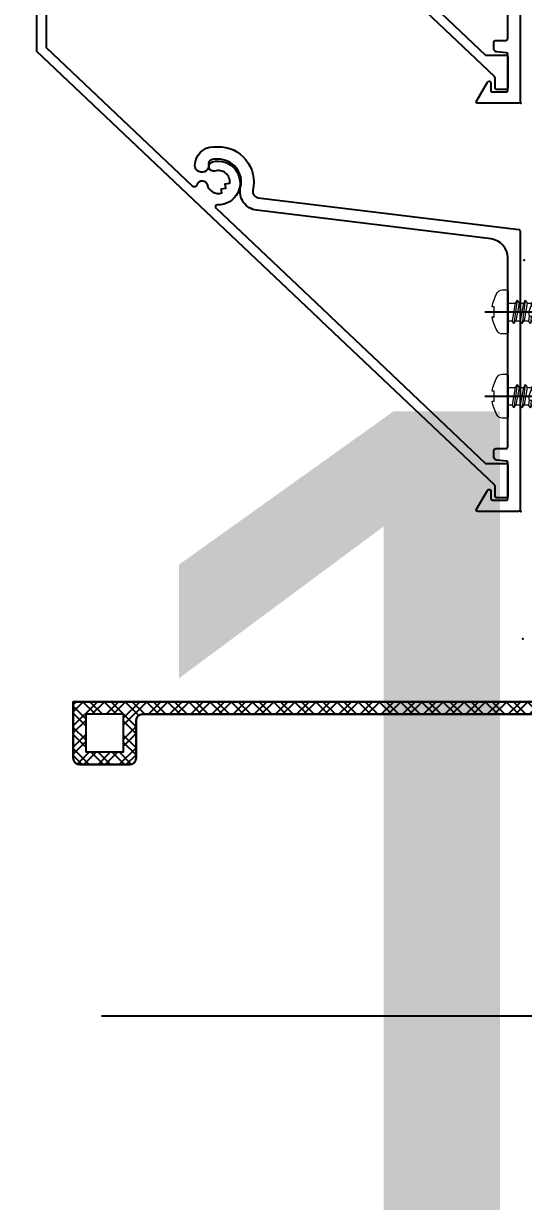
# Model space of a CAD drawing. Header units: millimetres. Extents: x 663313 to 1226001, y 1431724 to 1620898.
# Drawn here: x 764084 to 764163.5, y 1520130.2 to 1520317.8 of the extents above; entities that cross this region are included whole.
import ezdxf

# ---------------------------------------------------------------- set-up
doc = ezdxf.new("R2010")
doc.units = ezdxf.units.MM
doc.linetypes.add('CENTER', pattern=[50.800000000000004, 31.75, -6.35, 6.35, -6.35])
for name, color, linetype in [('010 - ASPG_ACCESSORIES_MAIN_COLOR_1', 7, 'Continuous'), ('010 - ASPG_EXTR_MAIN_COLOR_2', 7, 'Continuous'), ('010 - ASPG_FRAMING_CUT_COLOR_4', 7, 'Continuous'), ('010 - ASPG_FRAMING_HATCH_', 7, 'Continuous'), ('010 - ASPG_FRAMING_SUB_COLOR_2', 7, 'Continuous'), ('Center Line', 7, 'CENTER'), ('CVA044__', 7, 'Continuous'), ('DIM', 7, 'Continuous')]:
    doc.layers.add(name, color=color, linetype=linetype)
for name, color, linetype, plot in [('010 - ASPG_EXTR_DEF_SUB', 7, 'Continuous', False), ('010 - ASPG_FASTERN_DEF_SUB', 7, 'Continuous', False), ('010 - ASPG_FRAMING_DEF_SUB', 7, 'Continuous', False)]:
    doc.layers.add(name, color=color, linetype=linetype, plot=plot)
doc.layers.add('SCREW', color=7, linetype='Continuous', lineweight=5)
doc.styles.add('Arial', font='arial.ttf')
pattern_1 = [(270, (1257419.243240032, -520041.6224064054), (0.6549599250656583, -1.134423872092541), [0.7562825813950264, -1.512565162790053]), (29.99999999999978, (1257419.243240032, -520041.6224064054), (0.6549599293588203, 1.134423869613882), [0.7562825813950259, -1.512565162790052]), (329.9999999999998, (1257419.243240032, -520041.6224064054), (1.309919854424478, -2.478657937293614e-09), [-1.512565162790051, 0.7562825813950254])]
pattern_2 = [(314.9999999999999, (1257419.492862033, -520021.6224064054), (1.336931354494228, 1.336931354494224), []), (44.99999999999984, (1257419.492862033, -520021.6224064054), (-1.336931354494223, 1.336931354494228), [])]
pattern_3 = [(270, (1257419.442484036, -520043.9224064054), (0.6549599250656583, -1.134423872092541), [0.7562825813950264, -1.512565162790053]), (29.99999999999978, (1257419.442484036, -520043.9224064054), (0.6549599293588203, 1.134423869613882), [0.7562825813950259, -1.512565162790052]), (329.9999999999998, (1257419.442484036, -520043.9224064054), (1.309919854424478, -2.478657937293614e-09), [-1.512565162790051, 0.7562825813950254])]
pattern_4 = [(314.9999999999999, (1257419.192862035, -520023.9224064054), (1.336931354494228, 1.336931354494224), []), (44.99999999999984, (1257419.192862035, -520023.9224064054), (-1.336931354494223, 1.336931354494228), [])]

# ---------------------------------------------------------------- blocks, each defined once
blk = doc.blocks.new('W-1-PP18-ST_ENT4_REV00_20260531-225334_LOPF_PL')
at = {"layer": 'CVA044__', "color": 7, "insert": (16075.02675766184, -1845.843894004822), "char_height": 149.9999999998653, "attachment_point": 5, "style": 'Arial', "bg_fill": 3, "box_fill_scale": 1.1, "bg_fill_color": 256, "bg_fill_true_color": 13158600, "bg_fill_transparency": 0}
blk.add_mtext('\\A1;C31', dxfattribs=at)
blk = doc.blocks.new('*U6174')
at = {"layer": '010 - ASPG_FRAMING_HATCH_', "transparency": 33554585}
h = blk.add_hatch(dxfattribs=at)
h.set_pattern_fill('ANSI32', scale=0.25)
h.set_pattern_definition([(45, (0, 0), (-1.683798022700467, 1.683798022700467), []), (45, (1.1225325, 0), (-1.683798022700467, 1.683798022700467), [])])
edge = h.paths.add_edge_path()
edge.add_line((2.000000000009768, -50.0000000001819), (2.000000000009536, -75.00000000027285))
edge.add_line((2.000000000009536, -75.00000000027285), (-1.376676550535194e-14, -75.00000000027285))
edge.add_line((-1.377727649045784e-14, -75.00000000027285), (2.183725214694612e-13, -49.00000000020555))
edge.add_arc((0.9999999999907824, -49.00000000021976), 0.999999999990564, 89.99999999918577, 179.9999999991858, ccw=False)
edge.add_line((1.000000000004993, -48.00000000022919), (62.99999999987471, -48.00000000022955))
edge.add_arc((62.99999999988892, -47.00000000023898), 0.999999999990564, 269.9999999991858, 359.9999999991858)
edge.add_line((63.99999999987948, -47.00000000025319), (63.99999999987995, 47.00000000025248))
edge.add_arc((62.99999999988939, 47.00000000023827), 0.999999999990564, 8.142219984623432e-10, 90.00000000081424)
edge.add_line((62.99999999987518, 48.00000000022884), (1.000000000005464, 48.00000000022919))
edge.add_arc((0.9999999999912551, 49.00000000021976), 0.999999999990564, 180.0000000008142, 270.0000000008142, ccw=False)
edge.add_line((6.91122180303467e-13, 49.00000000020555), (9.232719782633861e-13, 75.00000000027285))
edge.add_line((9.232719782633861e-13, 75.00000000027285), (2.000000000010473, 75.00000000027285))
edge.add_line((2.000000000010473, 75.00000000027285), (2.000000000010241, 50.0000000001819))
edge.add_line((2.000000000010241, 50.0000000001819), (140.9999999998781, 50.00000000018107))
edge.add_line((140.9999999998781, 50.00000000018107), (140.9999999998781, 41.00000000016652))
edge.add_arc((139.9999999998876, 41.00000000018073), 0.999999999990564, 269.9999999991858, 359.9999999991858, ccw=False)
edge.add_line((139.9999999998734, 40.00000000019017), (131.999999999892, 40.00000000019029))
edge.add_arc((131.9999999998778, 41.00000000018085), 0.999999999990564, 180.0000000008142, 270.0000000008142, ccw=False)
edge.add_line((130.9999999998872, 41.00000000016664), (130.9999999998872, 47.00000000025214))
edge.add_arc((129.9999999998967, 47.00000000023793), 0.999999999990564, 8.142219984623432e-10, 90.00000000081424)
edge.add_line((129.9999999998824, 48.00000000022849), (66.99999999989429, 48.00000000022884))
edge.add_arc((66.99999999988007, 47.00000000023827), 0.999999999990564, 89.99999999918577, 179.9999999991858)
edge.add_line((65.99999999988951, 47.00000000025248), (65.99999999988903, -47.00000000025319))
edge.add_arc((66.99999999987959, -47.00000000023898), 0.999999999990564, 180.0000000008142, 270.0000000008142)
edge.add_line((66.9999999998938, -48.00000000022955), (129.9999999998819, -48.0000000002299))
edge.add_arc((129.9999999998961, -47.00000000023933), 0.999999999990564, 269.9999999991858, 359.9999999991858)
edge.add_line((130.9999999998867, -47.00000000025354), (130.9999999998868, -41.00000000357866))
edge.add_arc((131.9999999998773, -41.00000000359287), 0.999999999990564, 89.99999999918577, 179.9999999991858, ccw=False)
edge.add_line((131.9999999998915, -40.0000000036023), (139.9999999998729, -40.00000000360242))
edge.add_arc((139.9999999998871, -41.00000000359299), 0.999999999990564, 8.14225131762214e-10, 90.00000000081423, ccw=False)
edge.add_line((140.9999999998777, -41.00000000357878), (140.9999999998776, -50.00000000632181))
edge.add_line((140.9999999998776, -50.00000000632181), (2.000000000009777, -50.0000000001819))
h.paths.add_polyline_path([(138.9999999998686, 48.00000000022837), (138.9999999998686, 42.00000000355348), (132.9999999998968, 42.0000000035536), (132.9999999998968, 48.00000000022849)], flags=16)
h.paths.add_polyline_path([(138.999999999868, -48.00000000023002), (138.9999999998681, -42.00000000355513), (132.9999999998963, -42.00000000355501), (132.9999999998962, -48.00000000023001)], flags=16)
at = {"layer": '010 - ASPG_FRAMING_HATCH_'}
h = blk.add_hatch(dxfattribs=at)
h.set_pattern_fill('ANSI37', scale=0.5954980955866349, angle=-90.00000000000001)
h.set_pattern_definition(pattern_2)
edge = h.paths.add_edge_path()
edge.add_ellipse((57.77220869647454, 55.00000000111321), major_axis=(-3.509070088518285e-14, -4.999999999272404), ratio=0.6444816938462435, start_angle=0, end_angle=180)
edge.add_line((57.77220869647455, 60.00000000018189), (61.99999999977764, 60.00000000018189))
edge.add_arc((61.99999999977037, 60.30000000023573), 0.3000000000538421, -89.99999999861039, -1.389609784768862e-09)
edge.add_line((62.29999999982421, 60.30000000022845), (62.29999999982421, 61.00000000018188))
edge.add_line((62.29999999982421, 61.00000000018188), (61.79999999982421, 61.50000000041472))
edge.add_line((61.79999999982421, 61.50000000041472), (62.29999999982421, 62.00000000018188))
edge.add_line((62.29999999982421, 62.00000000018188), (61.79999999982421, 62.50000000041472))
edge.add_line((61.79999999982421, 62.50000000041472), (62.29999999982421, 63.00000000018188))
edge.add_line((62.29999999982421, 63.00000000018188), (61.79999999982421, 63.50000000018188))
edge.add_line((61.79999999982421, 63.50000000018188), (62.29999999982421, 64.00000000018188))
edge.add_line((62.29999999982421, 64.00000000018188), (62.29999999982421, 65.00000000018188))
edge.add_line((62.29999999982421, 65.00000000018188), (63.29999999970779, 65.00000000018188))
edge.add_line((63.29999999970779, 65.00000000018188), (63.79999999970779, 65.50000000018188))
edge.add_line((63.79999999970779, 65.50000000018188), (64.2999999997078, 65.00000000018188))
edge.add_line((64.2999999997078, 65.00000000018188), (64.7999999997078, 65.50000000018188))
edge.add_line((64.7999999997078, 65.50000000018188), (65.2999999997078, 65.00000000018188))
edge.add_line((65.2999999997078, 65.00000000018188), (65.7999999997078, 65.50000000018188))
edge.add_line((65.7999999997078, 65.50000000018188), (66.29999999982421, 65.00000000018188))
edge.add_line((66.29999999982421, 65.00000000018188), (66.99999999977764, 65.00000000018188))
edge.add_arc((66.99999999974126, 65.30000000014842), 0.2999999999665306, -89.99999999305199, 1.528565674358258e-08)
edge.add_line((67.2999999997078, 65.30000000022845), (67.30017822586116, 60.00000000018188))
edge.add_arc((77.20009572393145, 55.00000000088038), 11.09091368921486, 153.2037265686182, 206.7962734313818)
edge.add_line((67.30017822586116, 50.00000000157887), (57.77220869647455, 50.00000000157887))
h = blk.add_hatch(dxfattribs=at)
h.set_pattern_fill('ANSI37', scale=0.5954980955866349, angle=-90.00000000000001)
h.set_pattern_definition(pattern_4)
edge = h.paths.add_edge_path()
edge.add_ellipse((11.52796953010241, 55.00000000111323), major_axis=(-3.510345640540481e-14, -4.999999999272404), ratio=0.6444816938462435, start_angle=180, end_angle=360, ccw=False)
edge.add_line((11.52796953010241, 60.00000000018191), (2.00000000074399, 60.00000000018191))
edge.add_arc((-7.899917497165894, 55.00000000111323), 11.09091368915029, -26.79627343179601, 26.796273430967574, ccw=False)
edge.add_line((2.000000000715794, 50.00000000157889), (11.52796953007421, 50.00000000157889))
h = blk.add_hatch(dxfattribs=at)
h.set_pattern_fill('HONEY', scale=0.238199238234654, angle=-90.00000000000001)
h.set_pattern_definition(pattern_3)
edge = h.paths.add_edge_path()
edge.add_ellipse((11.7775915319535, 55.00000000111977), major_axis=(-3.509070088518285e-14, -4.999999999272404), ratio=0.6444816938462435, start_angle=0, end_angle=360, ccw=False)
h = blk.add_hatch(dxfattribs=at)
h.set_pattern_fill('HONEY', scale=0.238199238234654, angle=-90.00000000000001)
h.set_pattern_definition(pattern_1)
edge = h.paths.add_edge_path()
edge.add_ellipse((57.52258669462346, 55.00000000111321), major_axis=(-3.509070088518285e-14, -4.999999999272404), ratio=0.6444816938462435, start_angle=0, end_angle=360)
h = blk.add_hatch(dxfattribs=at)
h.set_pattern_fill('ANSI37', scale=0.5954980955866349, angle=-90.00000000000001)
h.set_pattern_definition(pattern_4)
edge = h.paths.add_edge_path()
edge.add_ellipse((11.52796953010241, -55.00000000111394), major_axis=(-3.510345640540481e-14, 4.999999999272404), ratio=0.6444816938462435, start_angle=0, end_angle=180)
edge.add_line((11.52796953010241, -60.00000000018262), (2.00000000074399, -60.00000000018262))
edge.add_arc((-7.899917497165894, -55.00000000111394), 11.09091368915029, 333.2037265690324, 386.796273431796)
edge.add_line((2.000000000715794, -50.0000000015796), (11.52796953007421, -50.0000000015796))
h = blk.add_hatch(dxfattribs=at)
h.set_pattern_fill('HONEY', scale=0.238199238234654, angle=-90.00000000000001)
h.set_pattern_definition(pattern_3)
edge = h.paths.add_edge_path()
edge.add_ellipse((11.7775915319535, -55.00000000112048), major_axis=(-3.509070088518285e-14, 4.999999999272404), ratio=0.6444816938462435, start_angle=0, end_angle=360)
h = blk.add_hatch(dxfattribs=at)
h.set_pattern_fill('HONEY', scale=0.238199238234654, angle=-90.00000000000001)
h.set_pattern_definition(pattern_1)
edge = h.paths.add_edge_path()
edge.add_ellipse((57.52258669462346, -55.00000000111392), major_axis=(-3.509070088518285e-14, 4.999999999272404), ratio=0.6444816938462435, start_angle=0, end_angle=360, ccw=False)
h = blk.add_hatch(dxfattribs=at)
h.set_pattern_fill('ANSI37', scale=0.5954980955866349, angle=-90.00000000000001)
h.set_pattern_definition(pattern_2)
edge = h.paths.add_edge_path()
edge.add_ellipse((57.77220869647454, -55.00000000111392), major_axis=(-3.509070088518285e-14, 4.999999999272404), ratio=0.6444816938462435, start_angle=180, end_angle=360, ccw=False)
edge.add_line((57.77220869647455, -60.0000000001826), (61.99999999977764, -60.0000000001826))
edge.add_arc((61.99999999977037, -60.30000000023644), 0.3000000000538421, 360.0000000013896, 449.9999999986104, ccw=False)
edge.add_line((62.29999999982421, -60.30000000022916), (62.29999999982421, -61.0000000001826))
edge.add_line((62.29999999982421, -61.0000000001826), (61.79999999982421, -61.50000000041543))
edge.add_line((61.79999999982421, -61.50000000041543), (62.29999999982421, -62.0000000001826))
edge.add_line((62.29999999982421, -62.0000000001826), (61.79999999982421, -62.50000000041543))
edge.add_line((61.79999999982421, -62.50000000041543), (62.29999999982421, -63.0000000001826))
edge.add_line((62.29999999982421, -63.0000000001826), (61.79999999982421, -63.5000000001826))
edge.add_line((61.79999999982421, -63.5000000001826), (62.29999999982421, -64.0000000001826))
edge.add_line((62.29999999982421, -64.0000000001826), (62.29999999982421, -65.0000000001826))
edge.add_line((62.29999999982421, -65.0000000001826), (63.29999999970779, -65.0000000001826))
edge.add_line((63.29999999970779, -65.0000000001826), (63.79999999970779, -65.5000000001826))
edge.add_line((63.79999999970779, -65.5000000001826), (64.2999999997078, -65.0000000001826))
edge.add_line((64.2999999997078, -65.0000000001826), (64.7999999997078, -65.5000000001826))
edge.add_line((64.7999999997078, -65.5000000001826), (65.2999999997078, -65.0000000001826))
edge.add_line((65.2999999997078, -65.0000000001826), (65.7999999997078, -65.5000000001826))
edge.add_line((65.7999999997078, -65.5000000001826), (66.29999999982421, -65.0000000001826))
edge.add_line((66.29999999982421, -65.0000000001826), (66.99999999977764, -65.0000000001826))
edge.add_arc((66.99999999974126, -65.30000000014913), 0.2999999999665306, 359.99999998471435, 449.999999993052, ccw=False)
edge.add_line((67.2999999997078, -65.30000000022916), (67.30017822586116, -60.0000000001826))
edge.add_arc((77.20009572393145, -55.00000000088109), 11.09091368921486, 153.2037265686182, 206.7962734313818, ccw=False)
edge.add_line((67.30017822586116, -50.00000000157958), (57.77220869647455, -50.00000000157958))
at = {"layer": '010 - ASPG_FASTERN_DEF_SUB', "color": 7}
blk.add_point((0, 0), dxfattribs=at)
at = {"layer": '010 - ASPG_FRAMING_CUT_COLOR_4', "color": 7}
blk.add_lwpolyline([(2.000000000009768, -50.0000000001819), (2.000000000009536, -75.00000000027285), (-1.377727649045784e-14, -75.00000000027285), (2.183725214694612e-13, -49.00000000020555, -0.414213562373095), (1.000000000004993, -48.00000000022919), (62.99999999987471, -48.00000000022955, 0.414213562373095), (63.99999999987948, -47.00000000025319), (63.99999999987995, 47.00000000025248, 0.414213562373095), (62.99999999987518, 48.00000000022884), (1.000000000005466, 48.00000000022919, -0.414213562373095), (6.91122180303467e-13, 49.00000000020555), (9.232719782633861e-13, 75.00000000027285), (2.000000000010473, 75.00000000027285), (2.000000000010241, 50.0000000001819), (140.9999999998781, 50.00000000018107), (140.9999999998781, 41.00000000016652, -0.414213562373095), (139.9999999998734, 40.00000000019017), (131.999999999892, 40.00000000019029, -0.414213562373095), (130.9999999998872, 41.00000000016664), (130.9999999998872, 47.00000000025214, 0.414213562373095), (129.9999999998824, 48.00000000022849), (66.99999999989429, 48.00000000022884, 0.414213562373095), (65.99999999988951, 47.00000000025248), (65.99999999988903, -47.00000000025319, 0.414213562373095), (66.9999999998938, -48.00000000022955), (129.9999999998819, -48.0000000002299, 0.414213562373095), (130.9999999998867, -47.00000000025354), (130.9999999998868, -41.00000000357866, -0.414213562373095), (131.9999999998915, -40.0000000036023), (139.9999999998729, -40.00000000360242, -0.414213562373095), (140.9999999998777, -41.00000000357878), (140.9999999998776, -50.00000000632181)], format="xyb", close=True, dxfattribs=at)
for points in [[(138.9999999998686, 48.00000000022837), (138.9999999998686, 42.00000000355348), (132.9999999998968, 42.0000000035536), (132.9999999998968, 48.00000000022849)], [(138.999999999868, -48.00000000023002), (138.9999999998681, -42.00000000355513), (132.9999999998963, -42.00000000355501), (132.9999999998962, -48.00000000023001)]]:
    blk.add_lwpolyline(points, close=True, dxfattribs=at)
at = {"layer": '010 - ASPG_FRAMING_DEF_SUB', "color": 7, "transparency": 33554508}
blk.add_line((136.4999999998283, 2.131628207280301e-14), (-4.500000000049795, 2.131628207280301e-14), dxfattribs=at)
at = {"layer": '010 - ASPG_FRAMING_DEF_SUB', "color": 7, "transparency": 33554457}
for points in [[(54.30017822586116, 50.00000000157887), (67.30017822586116, 50.00000000157887), (67.30017822586116, 65.50000000018188), (54.30017822586116, 65.50000000018188)], [(2.000000000715794, 50.00000000157889), (15.00000000071579, 50.00000000158543), (15.00000000071579, 60.00000000039217), (2.000000000715794, 60.00000000038563)], [(2.000000000715794, -50.0000000015796), (15.00000000071579, -50.00000000158614), (15.00000000071579, -60.00000000039288), (2.000000000715794, -60.00000000038634)], [(54.30017822586116, -50.00000000157958), (67.30017822586116, -50.00000000157958), (67.30017822586116, -65.5000000001826), (54.30017822586116, -65.5000000001826)]]:
    blk.add_lwpolyline(points, close=True, dxfattribs=at)
at = {"layer": '010 - ASPG_FRAMING_SUB_COLOR_2', "color": 7}
for points in [[(57.52258669462346, 50.00000000157888), (67.30017822586116, 50.00000000157887, -0.2381992382621886), (67.30017822586116, 60.00000000018188), (67.2999999997078, 65.30000000022845, -0.4142135624157165), (66.99999999977764, 65.00000000018188), (66.29999999982421, 65.00000000018188), (65.7999999997078, 65.50000000018188), (65.2999999997078, 65.00000000018188), (64.7999999997078, 65.50000000018188), (64.2999999997078, 65.00000000018188), (63.79999999970779, 65.50000000018188), (63.29999999970779, 65.00000000018188), (62.29999999982421, 65.00000000018188), (62.29999999982421, 64.00000000018188), (61.79999999982421, 63.50000000018188), (62.29999999982421, 63.00000000018188), (61.79999999982421, 62.50000000041472), (62.29999999982421, 62.00000000018188), (61.79999999982421, 61.50000000041472), (62.29999999982421, 61.00000000018188), (62.29999999982421, 60.30000000022845, -0.414213562358888), (61.99999999977764, 60.00000000018188), (57.52258669462346, 60.00000000018189)], [(11.77759153183708, 50.00000000158543), (2.000000000715794, 50.00000000157889, 0.2381992382621886), (2.000000000715796, 60.00000000018191), (11.77759153183708, 60.00000000018844)], [(11.77759153183708, -50.00000000158614), (2.000000000715794, -50.0000000015796, -0.2381992382621886), (2.000000000715796, -60.00000000018262), (11.77759153183708, -60.00000000018915)], [(57.52258669462346, -50.00000000157959), (67.30017822586116, -50.00000000157958, 0.2381992382621886), (67.30017822586116, -60.0000000001826), (67.2999999997078, -65.30000000022916, 0.4142135624157165), (66.99999999977764, -65.0000000001826), (66.29999999982421, -65.0000000001826), (65.7999999997078, -65.5000000001826), (65.2999999997078, -65.0000000001826), (64.7999999997078, -65.5000000001826), (64.2999999997078, -65.0000000001826), (63.79999999970779, -65.5000000001826), (63.29999999970779, -65.0000000001826), (62.29999999982421, -65.0000000001826), (62.29999999982421, -64.0000000001826), (61.79999999982421, -63.5000000001826), (62.29999999982421, -63.0000000001826), (61.79999999982421, -62.50000000041543), (62.29999999982421, -62.0000000001826), (61.79999999982421, -61.50000000041543), (62.29999999982421, -61.0000000001826), (62.29999999982421, -60.30000000022916, 0.414213562358888), (61.99999999977764, -60.0000000001826), (57.52258669462346, -60.0000000001826)]]:
    blk.add_lwpolyline(points, format="xyb", dxfattribs=at)
at = {"layer": '010 - ASPG_FRAMING_SUB_COLOR_2', "color": 7, "extrusion": (0, 0, -1)}
for centre, major_axis in [((11.7775915319535, 55.00000000111977), (-3.509070088518285e-14, -4.999999999272404)), ((57.52258669462346, -55.00000000111392), (-3.509070088518285e-14, 4.999999999272404))]:
    blk.add_ellipse(centre, major_axis=major_axis, ratio=0.6444816938462435, dxfattribs=at)
at = {"layer": '010 - ASPG_FRAMING_SUB_COLOR_2', "color": 7}
for centre, major_axis in [((57.52258669462346, 55.00000000111321), (-3.509070088518285e-14, -4.999999999272404)), ((11.7775915319535, -55.00000000112048), (-3.509070088518285e-14, 4.999999999272404))]:
    blk.add_ellipse(centre, major_axis=major_axis, ratio=0.6444816938462435, dxfattribs=at)
blk = doc.blocks.new('*U4687')
at = {"color": 7, "transparency": 33554559, "xscale": -1, "rotation": 270}
blk.add_blockref('*U6174', (0, 0), dxfattribs=at)
blk = doc.blocks.new('PZG35-9D5')
at = {"layer": 'Center Line', "color": 7}
blk.add_line((1.4210854715202e-14, 3.733653355866409), (1.4210854715202e-14, -10.53404386090006), dxfattribs=at)
at = {"layer": 'SCREW', "color": 7}
for p, q in [((-1.399999999999963, 2.842170943040401e-14), (-1.399999999999963, -1.090192378864657)), ((1.399999999999991, 0), (1.399999999999991, -0.5901923788647139)), ((-1.850000000000009, -1.399999999999977), (1.850000000000037, -0.8999999999999773)), ((-1.850000000000009, -1.399999999999977), (-1.399999999999963, -1.090192378864685)), ((-1.850000000000009, -1.399999999999977), (-1.399999999999963, -1.709807621135297)), ((-1.399999999999963, -1.090192378864685), (1.399999999999991, -0.5901923788646855)), ((-1.399999999999963, -1.709807621135297), (1.399999999999991, -1.209807621135297)), ((-1.399999999999963, -1.709807621135269), (-1.399999999999963, -2.390192378864697)), ((1.850000000000037, -0.8999999999999773), (1.399999999999991, -0.5901923788646855)), ((1.850000000000037, -0.8999999999999773), (1.399999999999991, -1.209807621135297)), ((1.399999999999991, -1.209807621135269), (1.399999999999991, -1.890192378864725)), ((-1.850000000000009, -2.699999999999989), (1.850000000000037, -2.199999999999989)), ((-1.850000000000009, -2.699999999999989), (-1.399999999999963, -2.390192378864697)), ((-1.850000000000009, -2.699999999999989), (-1.399999999999963, -3.009807621135309)), ((-1.850000000000009, -4), (-1.399999999999963, -3.690192378864708)), ((-1.399999999999963, -2.390192378864697), (1.399999999999991, -1.890192378864697)), ((-1.399999999999963, -3.009807621135309), (1.399999999999991, -2.509807621135309)), ((-1.399999999999963, -3.009807621135309), (-1.399999999999963, -3.690192378864708)), ((-1.399999999999963, -3.690192378864708), (-0.8446989986695002, -3.591031485769975)), ((0.5619885887190463, -3.339837273736322), (1.399999999999991, -3.190192378864708)), ((0.7141825614195483, -3.653488843051434), (1.850000000000037, -3.5)), ((1.850000000000037, -2.199999999999989), (1.399999999999991, -1.890192378864697)), ((1.850000000000037, -2.199999999999989), (1.399999999999991, -2.509807621135309)), ((1.399999999999991, -2.50980762113528), (1.399999999999991, -3.190192378864708)), ((1.850000000000037, -3.5), (1.399999999999991, -3.190192378864708)), ((1.850000000000037, -3.5), (1.399999999999991, -3.80980762113532)), ((-1.850000000000009, -4), (-0.9911470940920566, -3.883938796498938)), ((-1.850000000000009, -4), (-1.399999999999963, -4.30980762113532)), ((-1.399999999999963, -4.30980762113532), (-1.184865735341859, -4.271390788160659)), ((-1.399999999999963, -4.309807621135349), (-1.399999999999963, -8.099999999999966)), ((0.7141825614195483, -3.932275020881832), (1.399999999999991, -3.80980762113532)), ((0.7141825614195483, -4.612659778611231), (1.399999999999991, -4.49019237886472)), ((0.7141825614195483, -4.953488843051389), (1.850000000000037, -4.800000000000011)), ((0.7141825614195483, -5.232275020881843), (1.399999999999991, -5.109807621135332)), ((1.399999999999991, -3.809807621135349), (1.399999999999991, -4.490192378864691)), ((1.850000000000037, -4.800000000000011), (1.399999999999991, -4.49019237886472)), ((1.850000000000037, -4.800000000000011), (1.399999999999991, -5.109807621135332)), ((1.399999999999991, -5.109807621135332), (1.399999999999991, -8.099999999999966)), ((1.4210854715202e-14, -9.5), (-1.399999999999963, -8.099999999999966)), ((1.4210854715202e-14, -9.5), (1.399999999999991, -8.099999999999966))]:
    blk.add_line(p, q, dxfattribs=at)
blk.add_lwpolyline([(1.4210854715202e-14, -9.5), (0.7141825614195483, -5.232275020881843), (0.7141825614195483, -3.600899293750615, 0.4176573264866609), (0.4106596181599826, -3.300919979679151, 0.1081021898226624), (-0.8446989986694433, -3.591031485769975), (-1.399999999999991, -4.701675652739141)], format="xyb", dxfattribs=at)
blk = doc.blocks.new('*U6169')
at = {"layer": 'SCREW', "color": 7}
blk.add_lwpolyline([(3.026373332565058, 1.780836269555209, 0.09905967801670053), (0.7999999999999687, 2.546427498927414), (0.7999999999999687, 2.274284095813357), (-0.800000000000054, 2.274284095813357), (-0.800000000000054, 2.546427498927414, 0.09905967801670058), (-3.026373332565143, 1.780836269555209, 0.2665876613401604), (-3.500000000000043, 0.9556546004010897), (-3.500000000000043, 0.1999999999999886, 0.4142135623730938), (-3.300000000000054, 0), (3.299999999999997, 0, 0.4142135623731049), (3.499999999999986, 0.1999999999999886), (3.499999999999957, 0.9556546004010897, 0.2665876613401604)], format="xyb", close=True, dxfattribs=at)
blk.add_blockref('PZG35-9D5', (-1.4210854715202e-14, 0), dxfattribs=at)
blk = doc.blocks.new('*U6175')
at = {"color": 7}
blk.add_point((0, 0), dxfattribs=at)
at = {"layer": '010 - ASPG_ACCESSORIES_MAIN_COLOR_1', "color": 7}
blk.add_lwpolyline([(-39.69999999902211, -0.5999999995172398, 0.4142135623731156), (-39.99999999883585, -0.8999999995638059), (-39.99999999883585, -7.366962144914214, 0.5773502691897371), (-39.65044321701862, -7.568778847059366), (-36.64260295056738, -5.832201459393036, 0.7673269879794871), (-36.78520590183325, -5.299999999645297), (-37.89999999874271, -5.299999999645297, -0.4142135623735732), (-38.19999999902211, -4.999999999656938), (-38.19999999902211, -2.799999999587089, -0.4142135623730951), (-37.99999999883585, -2.59999999951724), (-32.18326623388566, -2.59999999951724, -0.3888787318530097), (-31.98402729420923, -2.782568851142787), (-31.8474567013327, -4.343577870872468, 0.3888787318530089), (-31.34935935237445, -4.799999999528882), (-30.29999999911524, -4.799999999528882, 0.4142135623732408), (-29.99999999883585, -4.499999999540523), (-29.99999999883585, -2.899999999505599, -0.4142135623731785), (-29.69999999902211, -2.59999999951724), (0.4107479506637901, -2.59999999951724, -0.3789692262628873), (3.38851808081381, -5.235465979035143), (7.952927200356498, -42.5207682372482, 0.4465929586642906), (11.6177961837966, -45.07649022702281, -0.4898018444424612), (16.07846395508386, -48.68238816667036), (16.06490363762714, -49.36225294566866, -0.1824796859550777), (15.80227640201338, -50.01801436272836, -0.2679491924113072), (15.32539491611533, -50.16829426406803, 1.122114645179816), (15.09990952932276, -52.3421093734276, 0.4050039718497206), (18.0645059288945, -49.40213623346681), (18.07806624681689, -48.72227145435209, 0.4898054953707174), (11.15966573380865, -43.12966807454978, -0.4465970485362636), (9.938031048281118, -42.27776159492242), (4.866356541635469, -0.8481197821154633, 0.3641755342157969), (4.570876519894227, -0.5999999995172398)], format="xyb", close=True, dxfattribs=at)
at = {"layer": '010 - ASPG_EXTR_DEF_SUB', "color": 7}
for p in [(-39.99999999883585, -0.4999999995172402), (43.44495566345738, -76.89999999944341), (43.44495566345738, -77.49999999954052)]:
    blk.add_point(p, dxfattribs=at)
at = {"layer": '010 - ASPG_EXTR_MAIN_COLOR_2', "color": 7}
blk.add_lwpolyline([(11.37409105408005, -48.15170148877115), (11.47245816211216, -47.43577758665815), (12.17779493960552, -47.55667202338264), (12.29266474000178, -46.78670596401826, -0.5355375090189683), (14.1918134491425, -49.16870282323253, 0.9915718169393263), (15.66379558271728, -49.57599316951273, 1.157025413028558), (8.792231505503878, -48.77291728999153, -0.6885576205791355), (8.274611146422103, -48.98797988444021), (-17.14292736421339, -22.16859813180672), (-32.34153279638849, -6.131750148785431), (-32.34153279638849, -2.899999981694054, 0.4143115081626392), (-32.64163311407901, -2.59999999951724), (-37.54163311352022, -2.59999999951724, 0.4141156188887998), (-37.84153278893791, -2.899999981635847), (-37.84153278893791, -4.299999988411218, 0.4142135623731781), (-37.54153279098682, -4.599999986478724), (-35.98884801496752, -4.599999986478724, -0.205894629290155), (-35.77110154624097, -4.693635078269653), (33.22969053988345, -77.49999999954052), (43.14495566324331, -77.49999999954052, 0.6681786376628355), (43.35708769806661, -76.98786796536915), (40.5215537941549, -74.1523340573247, 0.6681786381757795), (40.00942175951786, -74.36446609156592), (40.00942175951786, -75.99999999802712), (33.87471885257401, -75.99999999802712), (11.86384030175395, -52.7751643466243, -0.5583539238224016), (12.08261241135187, -51.95244935475676, 0.7662751832817146), (12.03674733010121, -50.39291741001107, -0.4385828234445206), (10.70630855322815, -48.05207626283555)], format="xyb", close=True, dxfattribs=at)
at = {"layer": 'SCREW', "color": 7, "rotation": 180}
for p in [(-21.64901723782532, -2.499999999924694), (-8.237076249206439, -2.499999999924694)]:
    blk.add_blockref('*U6169', p, dxfattribs=at)
blk = doc.blocks.new('*U5702')
at = {"color": 7}
blk.add_point((60.00000000297587, 69.4999942112745), dxfattribs=at)
at = {"color": 7, "xscale": -1, "rotation": 180}
for p in [(120.2999999991152, 69.3), (185.2999999991152, 69.3)]:
    blk.add_blockref('*U6175', p, dxfattribs=at)
at = {"color": 7, "transparency": 33554559, "xscale": -1, "rotation": 270}
blk.add_blockref('*U6174', (0, 0), dxfattribs=at)
blk = doc.blocks.new('W-1-PP18-ST_ENT4_REV00_20260604-235409_LOPF_ASPG_')
at = {"color": 7, "xscale": -1.000000000000002, "rotation": 90}
blk.add_blockref('*U4687', (16295.00000000093, -1865.999999999534), dxfattribs=at)
at = {"color": 7, "rotation": 90}
blk.add_blockref('*U5702', (16295.00000000093, -1865.999999999534), dxfattribs=at)

msp = doc.modelspace()

# ---------------------------------------------------------------- block references
at = {"layer": 'DIM', "color": 7}
msp.add_blockref('W-1-PP18-ST_ENT4_REV00_20260531-225334_LOPF_PL', (747937.9498508666, 1522025.785729408), dxfattribs=at)

# ---------------------------------------------------------------- next in the draw order: block references
at = {"color": 7}
msp.add_blockref('W-1-PP18-ST_ENT4_REV00_20260604-235409_LOPF_ASPG_', (747937.9498508666, 1522025.785729408), dxfattribs=at)

doc.saveas('drawing.dxf')
